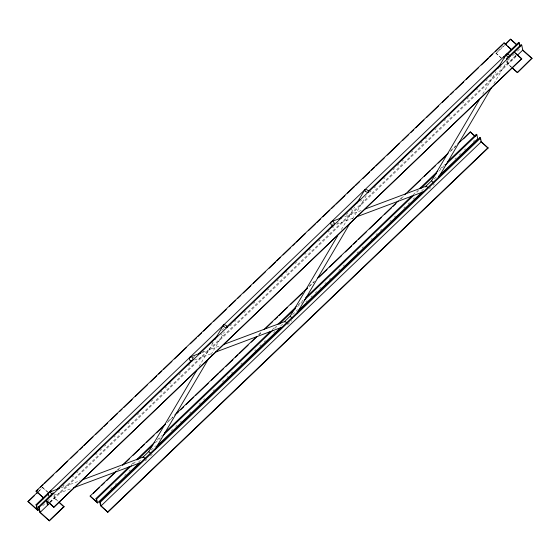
<?xml version="1.0" encoding="UTF-8"?>
<svg xmlns="http://www.w3.org/2000/svg" width="560" height="560" viewBox="0 0 560 560"><rect width="100%" height="100%" fill="white"/><g stroke="black" fill="none" stroke-linecap="round" stroke-linejoin="round"><path stroke-width="0.42" stroke-dasharray="2.8 2.1" d="M199.073 366.457L213.283 342.37M211.12 354.473L224.399 331.968M341.327 229.551L354.648 206.976M352.492 219.072L366.212 195.818M482.699 94.15L496.02 71.575M493.857 83.671L507.136 61.166M38.374 491.47L42.651 487.375L47.516 491.743M501.242 58.17L495.978 53.186L504.525 45.003M38.444 491.799L42.651 487.375M496.048 53.515L504.595 45.332M192.675 358.295L194.572 356.482M221.732 330.47L224.252 328.055M332.248 224.616L333.515 223.405M62.902 486.136L64.162 484.925M72.373 477.064L73.633 475.853M76.79 472.829L78.057 471.618M86.268 463.757L87.528 462.546M95.739 454.678L96.999 453.467M100.163 450.443L101.423 449.239M104.58 446.215L105.847 445.004M114.051 437.136L115.318 435.932M118.475 432.901L119.735 431.697M127.946 423.829L129.213 422.618M137.424 414.757L138.684 413.546M151.319 401.45L152.579 400.239M160.79 392.378L162.05 391.167M165.207 388.143L166.474 386.932M169.631 383.908L170.891 382.697M179.102 374.836L180.369 373.625M188.58 365.764L189.84 364.553M202.475 352.457L203.735 351.246M211.946 343.378L213.206 342.174M220.787 334.915L222.047 333.704M230.258 325.836L231.525 324.632M234.682 321.608L235.942 320.397M244.153 312.529L245.42 311.325M253.624 303.457L254.891 302.246M267.519 290.15L268.786 288.939M276.997 281.078L278.257 279.867M281.414 276.843L282.681 275.632M285.838 272.608L287.098 271.397M295.309 263.536L296.576 262.325M304.78 254.464L306.047 253.253M309.204 250.229L310.464 249.018M318.675 241.157L319.942 239.946M328.153 232.078L329.413 230.874M332.57 227.85L333.837 226.639M336.994 223.615L338.254 222.404M346.465 214.536L347.725 213.332M350.889 210.308L352.149 209.097M360.36 201.229L361.62 200.025M369.831 192.157L371.098 190.946M374.255 187.922L375.515 186.711M383.726 178.85L384.993 177.639M393.197 169.778L394.464 168.567M397.621 165.543L398.881 164.332M402.045 161.308L403.305 160.097M411.516 152.236L412.776 151.025M420.987 143.164L422.254 141.953M425.411 138.929L426.671 137.718M434.882 129.857L436.149 128.646M444.353 120.785L445.62 119.574M448.777 116.55L450.037 115.339M462.672 103.243L463.932 102.032M467.089 99.008L468.356 97.797M476.567 89.929L477.827 88.725M486.038 80.857L487.298 79.646M490.462 76.622L491.722 75.418M499.933 67.55L501.193 66.339M42.693 505.792L45.136 503.454M48.188 500.535L49.406 499.366M507.619 60.494L510.062 58.156M512.505 55.818L514.332 54.068M517.384 51.142L520.436 48.216M49.812 501.907L515.263 56.105L514.92 54.523M50.008 502.173L54.285 498.078L53.795 495.824M511.511 67.382L507.612 63.889L516.159 55.706M50.421 502.453L516.698 55.923M116.648 470.673L120.435 467.04M168.441 421.064L172.858 416.829M258.762 334.558L261.919 331.534M309.288 286.16L314.342 281.323M399.609 199.654L403.403 196.021M450.772 150.654L456.456 145.208M117.978 469.791L121.142 466.767M167.244 422.604L172.935 417.158M258.832 334.887L261.989 331.863M309.358 286.489L314.412 281.652M400.946 198.772L404.103 195.748M450.212 151.585L455.896 146.139M131.404 464.59L134.561 461.566M157.297 439.789L161.721 435.554M272.251 329.686L276.045 326.06M298.151 304.885L303.205 300.041M413.105 194.782L417.522 190.547M440.265 168.77L444.682 164.535M133.273 463.925L137.067 460.299M155.379 442.757L160.433 437.913M274.757 328.419L277.914 325.395M297.493 306.642L302.547 301.798M416.871 192.304L418.768 190.491M438.977 171.129L444.031 166.292M110.712 488.775L111.972 487.564M115.129 484.54L116.396 483.329M124.607 475.468L125.867 474.257M129.024 471.233L130.291 470.022M138.502 462.154L141.659 459.13M151.13 450.058L155.554 445.823M171.346 430.703L172.606 429.492M175.763 426.468L177.03 425.257M180.187 422.233L181.447 421.022M189.658 413.154L190.925 411.943M199.136 404.082L200.396 402.871M203.56 399.847L204.82 398.636M213.031 390.775L214.291 389.564M222.502 381.696L223.769 380.492M226.926 377.461L228.193 376.257M231.35 373.226L232.61 372.022M240.821 364.154L242.088 362.943M254.716 350.847L255.983 349.636M259.77 346.003L261.037 344.799M264.194 341.775L265.454 340.564M273.665 332.696L274.932 331.485M280.616 326.046L283.143 323.624M292.614 314.552L297.668 309.708M305.879 301.847L307.139 300.636M310.933 297.003L312.193 295.792M315.35 292.768L316.617 291.564M319.774 288.533L321.034 287.329M324.828 283.696L326.088 282.485M329.245 279.461L330.512 278.25M338.723 270.389L339.983 269.178M343.147 266.154L344.407 264.943M357.042 252.847L358.302 251.636M362.089 248.003L363.356 246.792M370.937 239.533L372.197 238.322M375.991 234.696L377.251 233.485M380.408 230.461L381.675 229.25M389.886 221.389L391.146 220.178M394.303 217.154L395.57 215.943M403.781 208.075L405.041 206.864M408.198 203.84L409.465 202.636M413.252 199.003L414.519 197.792M421.463 191.142L425.257 187.509M434.098 179.039L437.255 176.015M454.937 159.075L456.204 157.864M459.361 154.84L460.628 153.629M464.415 150.003L465.675 148.792M473.256 141.533L474.523 140.322M146.783 459.487L145.306 460.859M150.423 456.001L152.243 454.258M287.546 324.667L291.795 320.6M429.52 188.685L430.738 187.523M433.16 185.199L434.378 184.037M344.785 216.65L361.984 210.203M336.63 224.315L353.766 217.889M202.594 352.359L220.612 345.604M194.446 360.017L212.401 353.29M61.229 487.753L80.066 480.697M53.893 495.11L71.029 488.691M515.263 56.105L515.872 56.651L515.557 55.202M495.978 53.186L501.459 58.1M511.805 67.382L508.151 64.106L507.444 60.816M57.862 501.025L54.817 498.295L54.11 495.012M42.721 487.704L47.915 492.366M54.285 498.078L57.526 500.99M506.961 60.879L507.612 63.889"/><path stroke-width="0.84" d="M196.847 370.223L148.89 451.507L142.863 457.275M215.054 339.36L223.496 325.066M155.344 449.001L208.908 358.225M337.771 235.571L290.255 316.106L284.235 321.874M356.867 203.21L364.861 189.665M297.157 312.851L350.273 222.824M479.584 99.421L431.627 180.705L425.6 186.473M497.798 68.565L504.455 57.274M438.522 177.45L491.645 87.423M43.162 498.883L42.847 497.434L36.085 491.099L504.063 42.875L511.364 49.427M36.155 491.428L38.052 489.615M40.579 487.193L43.099 484.778M44.366 483.567L53.207 475.097M56.364 472.073L67.732 461.188M70.889 458.157L77.84 451.507M79.73 449.694L82.887 446.67M84.154 445.459L92.995 436.989M95.522 434.567L102.466 427.917M103.733 426.706L107.52 423.08M110.677 420.049L117.628 413.399M119.518 411.586L122.045 409.164M123.942 407.351L132.153 399.483M135.31 396.459L147.308 384.972M150.465 381.941L156.779 375.893M158.676 374.08L161.833 371.056M163.73 369.243L171.941 361.375M174.468 358.96L186.466 347.466M190.253 343.833L196.567 337.785M197.834 336.574L201.621 332.948M203.518 331.135L211.092 323.876M213.619 321.454L226.254 309.358M229.411 306.334L235.725 300.286M237.622 298.466L240.779 295.442M243.306 293.027L250.88 285.768M253.407 283.346L265.412 271.852M269.199 268.226L275.513 262.178M276.773 260.967L280.567 257.334M283.094 254.919L290.668 247.66M292.565 245.847L295.092 243.425M296.352 242.214L305.193 233.744M308.357 230.72L315.301 224.07M316.561 222.859L320.355 219.226M322.882 216.811L329.826 210.154M331.723 208.341L334.88 205.317M336.14 204.106L344.981 195.636M347.508 193.221L354.459 186.564M355.719 185.353L359.513 181.727M362.67 178.703L369.614 172.046M371.511 170.233L374.668 167.209M375.928 165.998L384.139 158.137M387.296 155.113L399.294 143.619M402.458 140.595L408.772 134.547M410.662 132.727L413.826 129.703M415.716 127.89L423.927 120.029M426.454 117.607L438.452 106.113M442.246 102.487L448.56 96.439M450.45 94.619L453.614 91.595M455.504 89.782L463.715 81.921M466.242 79.499L478.24 68.005M481.397 64.981L488.348 58.331M489.608 57.12L492.765 54.096M495.292 51.674L502.873 44.415M39.641 508.718L37.807 510.475L28 501.41L37.765 492.051M505.134 44.415L510.629 39.151L516.712 44.611M28.07 501.739L34.174 495.887M36.617 493.549L37.835 492.38M505.204 44.744L510.629 39.151M28 501.41L37.128 509.6L36.064 504.665L518.693 42.413L519.302 42.959L519.953 45.962M37.807 510.475L36.673 505.211L48.881 493.521M50.099 492.352L51.317 491.183L50.715 490.637M519.302 42.959L504.651 56.994L504.042 56.448L504.399 58.086M59.08 502.117L64.022 506.814L49.371 520.849L39.634 512.113L38.5 506.849L53.144 492.821L53.753 493.367M507.696 57.456L506.478 58.625L507.087 59.171M508.921 56.287L521.129 44.597L521.731 45.143L522.802 50.071L531.93 58.261L517.349 72.625L512.155 67.963M56.868 489.496L191.394 360.654M198.338 354.004L217.287 335.86M226.758 326.781L332.857 225.162M339.178 219.114L360.017 199.15M368.228 191.289L500.85 64.26M49.371 520.849L40.173 512.33L39.109 507.395L521.731 45.143M40.173 512.33L49.938 502.971M517.307 55.335L522.802 50.071M521.71 58.709L53.802 507.262L521.71 58.709L514.409 52.157M49.301 520.52L63.952 506.485M517.349 72.625L531.93 58.261M139.181 463.029L97.496 502.957L90.118 496.076L116.018 471.275M122.332 465.227L165.284 424.088M174.755 415.016L256.865 336.371M263.816 329.714L307.398 287.973M317.499 278.292L398.349 200.865M404.663 194.81L448.245 153.069M457.723 143.997L470.351 131.894L475.223 136.262M93.345 493.381L99.666 487.333M101.556 485.52L104.72 482.496M106.61 480.676L114.821 472.815M123.032 464.947L129.353 458.899M133.14 455.273L139.454 449.218M140.721 448.014L144.508 444.381M146.405 442.568L153.986 435.309M156.513 432.887L165.354 424.417M176.722 413.525L178.619 411.712M180.509 409.899L183.666 406.875M186.193 404.453L193.774 397.194M195.671 395.381L208.299 383.278M211.463 380.254L218.407 373.604M219.674 372.393L223.461 368.76M225.988 366.345L232.932 359.688M235.459 357.266L237.986 354.851M239.253 353.64L248.094 345.17M251.251 342.146L256.305 337.302M265.776 328.23L272.727 321.573M274.624 319.76L277.781 316.736M279.041 315.525L287.252 307.664M290.416 304.64L302.414 293.146M305.571 290.115L307.468 288.302M318.836 277.417L327.047 269.549M329.574 267.127L341.572 255.633M345.366 252.007L351.68 245.959M353.577 244.139L356.734 241.115M358.624 239.302L366.205 232.043M369.362 229.019L381.367 217.525M384.524 214.501L391.468 207.844M392.735 206.633L395.892 203.609M408.527 191.513L420.525 180.019M424.312 176.386L430.633 170.338M431.893 169.127L435.687 165.501M438.214 163.079L445.788 155.82M463.477 138.88L470.351 131.894M90.118 496.076L96.81 502.082L96.033 498.47L129.507 466.403M136.458 459.753L154.77 442.211M164.248 433.132L270.361 331.499M277.935 324.24L296.254 306.698M305.725 297.626L411.838 195.993M419.419 188.734L437.738 171.192M447.209 162.113L476.266 134.288L476.875 134.834L477.729 138.775L438.564 176.288M97.496 502.957L96.642 499.016L131.376 465.745M137.697 459.69L152.852 445.172M162.96 435.498L272.86 330.232M279.181 324.184L295.603 308.455M304.444 299.985L413.714 195.328M420.658 188.671L436.45 173.551M445.291 165.081L476.875 134.834M156.233 446.698L280.665 327.523M298.347 310.583L422.142 192.01M99.68 501.746L479.92 137.564L480.522 138.11L481.306 141.722L488.075 148.057L107.842 512.239L100.534 505.687L99.68 501.746L100.289 502.292L101.073 505.904L107.842 512.239M100.289 502.292L480.522 138.11M101.073 505.904L481.306 141.722M107.765 511.91L487.998 147.728M331.681 221.557L341.509 217.875M365.26 208.978L425.866 186.263M356.216 216.972L423.15 191.891M190.309 356.958L200.956 352.968M223.888 344.379L284.494 321.664M215.663 352.065L281.778 327.292M48.944 492.359L59.591 488.369M83.342 479.472L143.129 457.065M73.479 487.774L141.225 462.385M426.202 186.186L428.106 187.607M284.83 321.587L286.041 322.133L286.979 323.519M143.465 456.988L145.369 458.409M433.811 182.889L431.655 180.957M291.998 317.975L290.29 316.358M150.626 453.376L148.918 451.759M510.699 39.48L516.544 44.723M523.558 51.023L532 58.59M506.569 45.388L504.063 42.875M507.787 46.48L510.832 49.21M515.088 53.032L521.787 59.038M512.414 67.928L517.279 72.296M470.421 132.223L474.684 136.045M480.767 141.505L488.075 148.057M96.033 498.47L96.642 499.016M58.828 502.159L64.022 506.814M36.085 491.099L43.386 497.651M53.732 506.933L46.431 500.381L47.285 504.329L47.894 504.875L47.11 501.256L53.802 507.262M36.064 504.665L36.673 505.211M38.5 506.849L39.109 507.395M518.693 42.413L519.05 44.058M479.92 137.564L480.431 139.93M509.936 56.42A2.163 1.078 30.5 0 1 506.947 56.028A2.163 1.078 30.5 0 1 506.996 54.026A2.163 1.078 30.5 0 1 509.943 56.112M49.721 496.426A2.163 1.736 69.5 0 1 47.992 493.969M48.069 493.444A2.163 1.736 69.5 0 1 50.736 492.737A2.163 1.736 69.5 0 1 51.009 496.083M189.434 358.043A2.163 1.736 69.5 0 0 191.555 361.053A2.163 1.736 69.5 0 0 192.465 357.742A2.163 1.736 69.5 0 0 189.434 358.043M365.092 190.946A2.163 1.078 30.5 0 0 368.424 192.066A2.163 1.078 30.5 0 0 366.422 189.581A2.163 1.078 30.5 0 0 365.092 190.946M330.806 222.649A2.163 1.736 69.5 0 0 332.927 225.652A2.163 1.736 69.5 0 0 333.837 222.341A2.163 1.736 69.5 0 0 330.806 222.649M223.72 326.347A2.163 1.078 30.5 0 0 227.059 327.467A2.163 1.078 30.5 0 0 225.05 324.982A2.163 1.078 30.5 0 0 223.72 326.347"/></g></svg>
